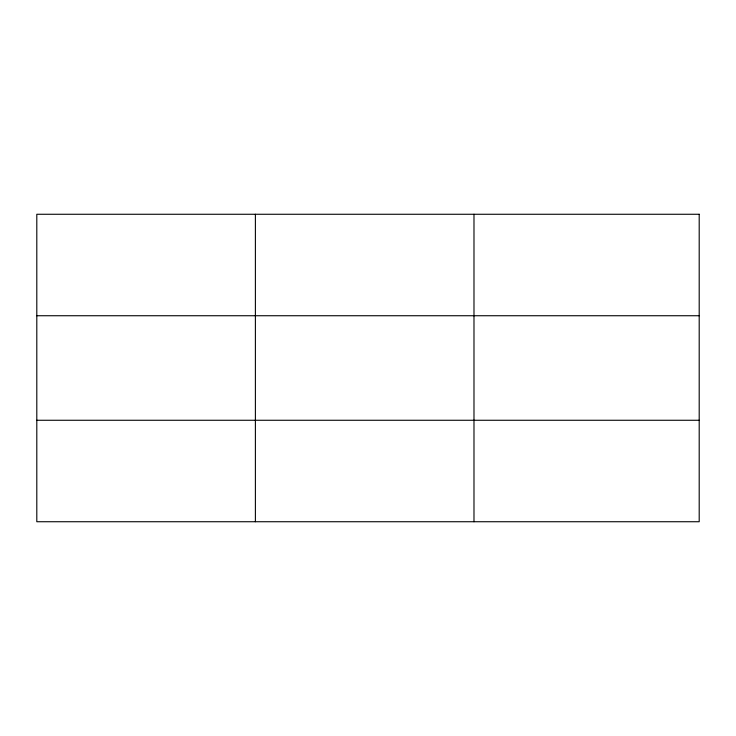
<?xml version="1.0" encoding="UTF-8"?>
<svg xmlns="http://www.w3.org/2000/svg" width="736" height="736" viewBox="0 0 736 736"><rect width="100%" height="100%" fill="white"/><g stroke="black" fill="none" stroke-linecap="round" stroke-linejoin="round"><path stroke-width="1.1" d="M255.392 521.732L255.392 214.268M473.984 521.732L473.984 214.268M36.8 315.735L699.2 315.735M36.8 420.265L699.2 420.265M699.2 214.268L699.2 521.732L36.8 521.732L36.8 214.268L699.2 214.268"/></g></svg>
